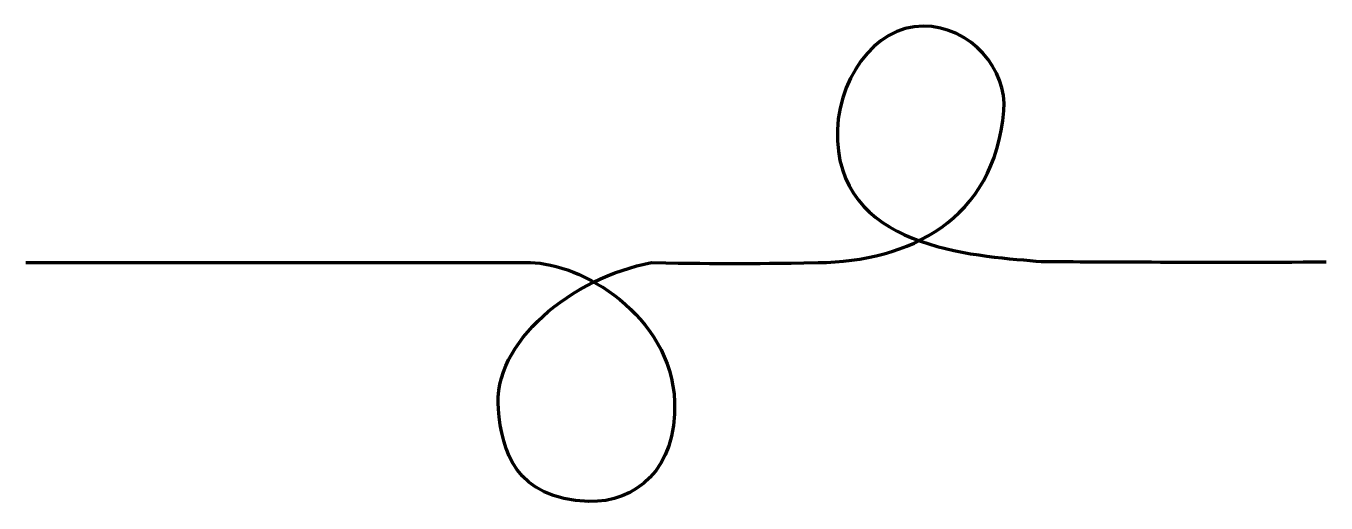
# Model space of a CAD drawing. Extents: x 1092 to 1940, y -1267 to -956.
import ezdxf

# ---------------------------------------------------------------- set-up
doc = ezdxf.new("R2010")
doc.units = 0
doc.header["$MEASUREMENT"] = 0
doc.layers.add('fulgari_path', color=7, linetype='Continuous', lineweight=0)

msp = doc.modelspace()

# ---------------------------------------------------------------- linework, layer by layer
at = {"layer": 'fulgari_path', "color": 7, "lineweight": 140}
msp.add_open_spline([(1091.61, -1110.43), (1176.8, -1110.43), (1315.26, -1110.43), (1420.75, -1110.43), (1453.24, -1110.43), (1512.64, -1144.38), (1514.91, -1201.46), (1516.64, -1245.04), (1489.04, -1267.43), (1458.93, -1266.4), (1410.67, -1264.75), (1402.36, -1233.3), (1399.92, -1206.2), (1395.95, -1162.18), (1448.25, -1119.96), (1499.87, -1110.43), (1551.9, -1111.18), (1556.31, -1111.16), (1608.53, -1110.43), (1667.9, -1109.61), (1723.39, -1082.97), (1729.85, -1011.3), (1732.25, -984.7), (1708.36, -955.98), (1677.1, -955.92), (1645.33, -955.85), (1619.35, -991.98), (1621.19, -1030.82), (1624.69, -1104.43), (1718.05, -1105.92), (1754.12, -1109.74), (1794.99, -1109.74), (1859.12, -1110.43), (1940.05, -1109.91)], degree=3, knots=[0, 0, 0, 0, 1, 1, 1, 2, 2, 2, 3, 3, 3, 4, 4, 4, 5, 5, 5, 6, 6, 6, 7, 7, 7, 8, 8, 8, 9, 9, 9, 10, 10, 10, 11, 11, 11, 11], dxfattribs=at)

doc.saveas('drawing.dxf')
